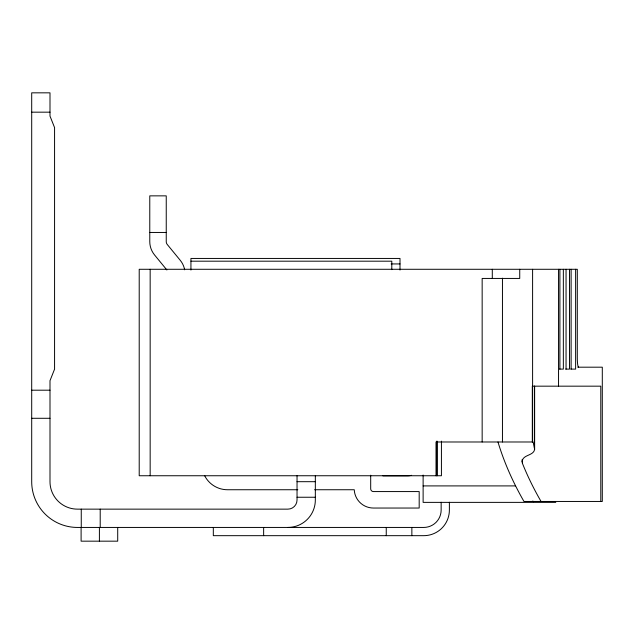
<?xml version="1.0" encoding="UTF-8"?>
<svg xmlns="http://www.w3.org/2000/svg" width="634" height="634" viewBox="0 0 634 634"><rect width="100%" height="100%" fill="white"/><g stroke="black" fill="none" stroke-linecap="round" stroke-linejoin="round"><path stroke-width="0.95" d="M534.636 386.169L534.636 449.355C533.535 456.06 522.598 454.388 522.115 461.647A27.23 11.095 3.8 0 0 522.487 463.502A1255.478 511.535 3.8 0 0 541.048 501.454M31.7 112.17L49.999 112.17M149.775 232.456L166.243 232.456M190.937 261.184L391.796 261.184L391.796 269.64M391.13 263.934L400.006 263.934M577.732 367.189L602.3 367.189L602.3 501.454L523.961 501.454A1275.378 519.642 3.8 0 1 512.224 478.963A1277.732 520.601 3.8 0 1 497.975 441.985M559.473 369.107L563.349 369.107L563.349 269.284M565.615 369.107L569.49 369.107L569.49 269.284M570.727 369.107L575.632 369.107L575.632 269.284M31.7 390.195L49.999 390.195M31.7 418.289L49.999 418.289M382.865 475.841L407.567 475.841A15.557 15.557 0 0 0 411.593 475.31M297.037 481.689L315.336 481.689M423.124 485.906L515.442 485.906M297.806 489.741L227.503 489.741A25.622 25.622 0 0 1 204.671 475.754M314.638 489.741L354.248 489.741A19.21 19.21 0 0 0 373.434 508.04L419.185 508.04L419.185 491.572L373.434 491.572A2.742 2.742 0 0 1 370.692 488.83L370.692 475.215M297.037 497.246L315.336 497.246M555.788 502.374L423.124 502.374L423.124 475.032M166.877 269.981L154.553 254.955A21.041 21.041 0 0 1 149.775 241.609L149.775 195.858L166.243 195.858L166.243 241.609A4.573 4.573 0 0 0 167.281 244.51L180.222 260.281A21.041 21.041 0 0 1 184.653 269.799M534.636 449.355L533.146 441.985L436.018 441.985L436.018 475.746M600.786 501.454L600.786 386.169L532.314 386.169L532.314 441.985M571.123 269.284L571.123 369.107M566.051 269.284L566.051 369.107M559.901 269.284L559.901 369.107M558.546 269.284L558.546 386.169M534.446 386.169L534.446 448.175M532.6 269.284L532.6 441.985M522.487 459.587L522.487 463.502M522.115 459.69L522.115 461.647M519.737 269.284L519.737 278.437L482.157 278.437L482.157 441.985M502.453 278.168L502.453 441.985M492.293 269.284L492.293 278.437M449.379 502.231L449.379 510.053A25.622 25.622 0 0 1 423.758 535.675L213.317 535.675L213.317 527.44M441.423 441.137L441.423 475.746L139.211 475.746L139.211 269.284L577.305 269.284L577.289 358.028A9.201 1.339 -90 0 0 578.636 367.149M441.145 502.231L441.145 510.053A17.387 17.387 0 0 1 423.758 527.44L77.451 527.44A45.751 45.751 0 0 1 31.7 481.689L31.7 92.833L49.999 92.833L49.999 116.077L54.572 127.6L54.572 369.154L49.999 380.677L49.999 481.689A27.452 27.452 0 0 0 77.451 509.142L287.891 509.142A9.153 9.153 0 0 0 297.037 499.988L297.037 475.746M437.103 441.216L437.103 475.746M436.842 441.169L436.842 475.746M411.862 527.44L411.862 535.675M400.006 270.052L400.006 258.442L190.937 258.442L190.937 270.052M386.249 527.44L386.249 535.675M315.336 475.746L315.336 499.988A27.452 27.452 0 0 1 287.891 527.44M263.641 527.44L263.641 535.675M150.163 269.284L150.163 475.746M117.71 527.44L117.71 541.167L81.104 541.167L81.104 527.44M100.204 509.142L100.204 527.44M99.403 527.44L99.403 541.167M81.255 509.142L81.255 527.44M533.416 501.732A16.801 4.351 -90 0 1 532.829 500.987"/></g></svg>
